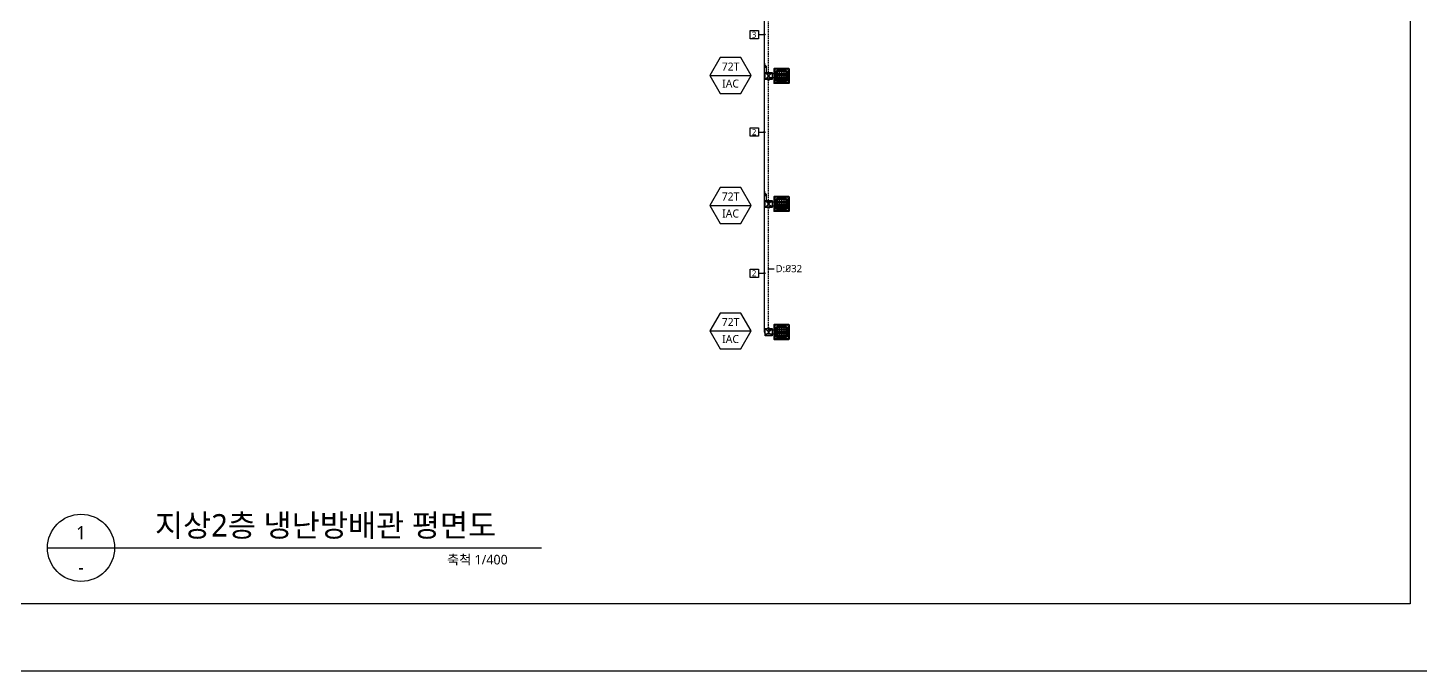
# Model space of a CAD drawing. Header units: millimetres. Extents: x 0 to 504600, y 0 to 118800.
# Drawn here: x 228546 to 315533, y 0 to 40185 of the extents above; entities that cross this region are included whole.
import ezdxf
from ezdxf.enums import TextEntityAlignment as Align

# ---------------------------------------------------------------- set-up
doc = ezdxf.new("R2010")
doc.units = ezdxf.units.MM
doc.header["$LTSCALE"] = 200
doc.linetypes.add('HID', pattern=[2.3, 1.5, -0.8])
doc.layers.get('DEFPOINTS').update_dxf_attribs({"color": 137})
for name, color, linetype in [('AA-MKXS', 3, 'Continuous'), ('LG-AIRCON', 240, 'Continuous'), ('LG-DRAIN', 4, 'HID'), ('LG-RLRG', 3, 'Continuous'), ('LG-TEXT', 2, 'Continuous'), ('LG-장비번호', 7, 'Continuous'), ('WALL-D', 3, 'Continuous'), ('냉매관', 3, 'Continuous'), ('드레인', 4, 'HID')]:
    doc.layers.add(name, color=color, linetype=linetype)
doc.layers.add('AM_8', color=1, linetype='Continuous', lineweight=25)
doc.styles.add('LG전자', font='')
doc.styles.add('SUNJIN', font='malgun.ttf')
doc.styles.add('스타일1', font='malgun.ttf')
doc.styles.get('LG전자').set_extended_font_data('Malgun Gothic')

# ---------------------------------------------------------------- blocks, each defined once
blk = doc.blocks.new('sheet-line')
at = {"layer": 'DEFPOINTS'}
blk.add_lwpolyline([(168200, -356400), (0, -356400), (0, -237600), (168200, -237600)], close=True, dxfattribs=at)
blk = doc.blocks.new('A$C1A5F2745')
at = {"color": 0}
for p, q in [((0, 925), (0, 25)), ((925, 950), (25, 950)), ((200, 900), (100, 900)), ((200, 900), (200, 800)), ((740, 900), (210, 900)), ((210, 900), (210, 830)), ((740, 900), (740, 830)), ((750, 900), (750, 800)), ((850, 900), (750, 900)), ((950, 925), (950, 25)), ((50, 850), (50, 750)), ((150, 750), (50, 750)), ((50, 740), (50, 210)), ((120, 740), (50, 740)), ((120, 210), (50, 210)), ((150, 200), (50, 200)), ((50, 200), (50, 100)), ((200, 50), (100, 50)), ((120, 740), (120, 210)), ((150, 775), (150, 175)), ((775, 800), (175, 800)), ((775, 150), (175, 150)), ((750, 750), (200, 750)), ((200, 750), (200, 200)), ((200, 655), (750, 655)), ((200, 565), (750, 565)), ((200, 475), (750, 475)), ((200, 385), (750, 385)), ((200, 295), (750, 295)), ((750, 200), (200, 200)), ((200, 150), (200, 50)), ((740, 830), (210, 830)), ((740, 120), (210, 120)), ((210, 120), (210, 50)), ((740, 50), (210, 50)), ((337, 750), (337, 200)), ((475, 750), (475, 200)), ((612, 750), (612, 200)), ((740, 120), (740, 50)), ((750, 750), (750, 200)), ((750, 150), (750, 50)), ((850, 50), (750, 50)), ((800, 775), (800, 175)), ((900, 750), (800, 750)), ((900, 200), (800, 200)), ((830, 740), (830, 210)), ((900, 740), (830, 740)), ((900, 210), (830, 210)), ((900, 850), (900, 750)), ((900, 740), (900, 210)), ((900, 200), (900, 100)), ((925, 0), (25, 0))]:
    blk.add_line(p, q, dxfattribs=at)
for centre, radius, start, end in [((25, 925), 25, 90, 180), ((100, 850), 50, 90, 180), ((850, 850), 50, 0, 90), ((925, 925), 25, 0, 90), ((25, 25), 25, 180, 270), ((100, 100), 50, 180, 270), ((175, 775), 25, 90, 180), ((175, 175), 25, 180, 270), ((775, 775), 25, 0, 90), ((775, 175), 25, 270, 0), ((850, 100), 50, 270, 0), ((925, 25), 25, 270, 0)]:
    blk.add_arc(centre, radius, start, end, dxfattribs=at)
blk = doc.blocks.new('실내기점검구')
at = {"layer": 'LG-AIRCON', "color": 5, "ltscale": 3}
for p, q in [((0, 450), (450, 0)), ((450, 450), (0, 0))]:
    blk.add_line(p, q, dxfattribs=at)
at = {"layer": 'LG-AIRCON', "color": 7, "ltscale": 3}
blk.add_lwpolyline([(450, 450), (0, 450), (0, 0), (450, 0)], close=True, dxfattribs=at)
blk = doc.blocks.new('장비번호')
at = {"layer": 'LG-장비번호', "color": 0}
blk.add_line((-516, 0), (516, 0), dxfattribs=at)
blk.add_lwpolyline([(516, 0), (258, 447), (-258, 447), (-516, 0), (-258, -447), (258, -447)], close=True, dxfattribs=at)
blk = doc.blocks.new('A$C761840EB')
at = {"layer": 'LG-DRAIN', "color": 2, "linetype": 'Continuous'}
for p, q in [((0, 10), (0, 106)), ((144, 154), (48, 154)), ((192, 10), (192, 106))]:
    blk.add_line(p, q, dxfattribs=at)
at = {"layer": 'LG-DRAIN', "linetype": 'Continuous'}
for p, q in [((38, 58), (0, 58)), ((96, 58), (96, 154)), ((154, 58), (192, 58))]:
    blk.add_line(p, q, dxfattribs=at)
at = {"layer": 'LG-DRAIN', "color": 2, "linetype": 'Continuous'}
blk.add_arc((96, 58), 57.6, 136.23826, 43.76174, dxfattribs=at)
blk = doc.blocks.new('A$C01A370DE')
at = {"layer": 'LG-DRAIN', "linetype": 'Continuous'}
for q in [(144, 96), (48, 0)]:
    blk.add_line((48, 96), q, dxfattribs=at)
at = {"layer": 'LG-DRAIN', "color": 2, "linetype": 'Continuous'}
for p, q in [((144, 144), (144, 48)), ((96, 0), (0, 0))]:
    blk.add_line(p, q, dxfattribs=at)
blk = doc.blocks.new('_DOT')
at = {"color": 0, "linetype": 'ByBlock'}
blk.add_line((-0.5, 0), (-1, 0), dxfattribs=at)
at = {"color": 0, "linetype": 'ByBlock', "const_width": 0.5}
blk.add_lwpolyline([(-0.25, 0, 1), (0.25, 0, 1)], format="xyb", close=True, dxfattribs=at)

msp = doc.modelspace()

# ---------------------------------------------------------------- hatches: boundary and pattern name
at = {"layer": 'AM_8'}
h = msp.add_hatch(color=256, dxfattribs=at)
edge = h.paths.add_edge_path()
edge.add_arc((274568, 39764), 45.1, 152.09676, 90, ccw=False)
edge.add_arc((274568, 39764), 45.1, 90, 152.09676, ccw=False)
h = msp.add_hatch(color=256, dxfattribs=at)
edge = h.paths.add_edge_path()
edge.add_arc((274568, 33674), 45.1, 152.09676, 90, ccw=False)
edge.add_arc((274568, 33674), 45.1, 90, 152.09676, ccw=False)
h = msp.add_hatch(color=256, dxfattribs=at)
edge = h.paths.add_edge_path()
edge.add_arc((274568, 24857), 45.1, 152.09676, 90, ccw=False)
edge.add_arc((274568, 24857), 45.1, 90, 152.09676, ccw=False)

# ---------------------------------------------------------------- linework, layer by layer
at = {"layer": 'AA-MKXS', "color": 7}
msp.add_line((229766, 7700), (260630, 7700), dxfattribs=at)
msp.add_circle((231867, 7700), 2100, dxfattribs=at)
at = {"layer": 'DEFPOINTS'}
msp.add_lwpolyline([(177500, 114600), (314900, 114600), (314900, 4200), (177500, 4200)], close=True, dxfattribs=at)
msp.add_lwpolyline([(177500, 114600), (314900, 114600), (314900, 4200), (177500, 4200)], close=True, dxfattribs=at)
at = {"layer": 'LG-RLRG'}
for p, q in [((274568, 37979), (274568, 43071)), ((274568, 29979), (274568, 37679)), ((274668, 37679), (274668, 37428)), ((275157, 37303), (274793, 37303)), ((274568, 21178), (274568, 29679)), ((274668, 29679), (274668, 29428)), ((275157, 29303), (274793, 29303)), ((275157, 21053), (274693, 21053))]:
    msp.add_line(p, q, dxfattribs=at)
for centre in [(274793, 37428), (274793, 29428), (274693, 21178)]:
    msp.add_arc(centre, 125, 180, 270, dxfattribs=at)
at = {"layer": 'LG-TEXT', "color": 1}
for p, q in [((273668, 40027), (274193, 40027)), ((273668, 39502), (273668, 40027)), ((274193, 40027), (274193, 39502)), ((274193, 39502), (273668, 39502)), ((274193, 39764), (274568, 39764)), ((273668, 33936), (274193, 33936)), ((273668, 33411), (273668, 33936)), ((274193, 33936), (274193, 33411)), ((274193, 33411), (273668, 33411)), ((274193, 33674), (274568, 33674)), ((273668, 25119), (274193, 25119)), ((273668, 24594), (273668, 25119)), ((274193, 24594), (273668, 24594)), ((274193, 25119), (274193, 24594)), ((274193, 24857), (274568, 24857)), ((274918, 25141), (275169, 25138)), ((275169, 25138), (275169, 25138))]:
    msp.add_line(p, q, dxfattribs=at)
for centre in [(274568, 39764), (274568, 33674), (274568, 24857)]:
    msp.add_circle(centre, 45.1, dxfattribs=at)
at = {"layer": '냉매관', "color": 2}
for points in [[(274543, 37979), (274543, 37679), (274593, 37679), (274593, 37800), (274643, 37750), (274643, 37679), (274693, 37679), (274693, 37771), (274593, 37871), (274593, 37979)], [(274543, 29979), (274543, 29679), (274593, 29679), (274593, 29800), (274643, 29750), (274643, 29679), (274693, 29679), (274693, 29771), (274593, 29871), (274593, 29979)]]:
    msp.add_lwpolyline(points, close=True, dxfattribs=at)
at = {"layer": '드레인', "ltscale": 0.3}
for p, q in [((274818, 37125), (274818, 43446)), ((274818, 29125), (274818, 36981)), ((275157, 37053), (274938, 37053)), ((274818, 21303), (274818, 28981)), ((275157, 29053), (274938, 29053)), ((275157, 21303), (274818, 21303))]:
    msp.add_line(p, q, dxfattribs=at)

# ---------------------------------------------------------------- block references
at = {"layer": 'LG-AIRCON', "color": 211}
for p in [(275157, 36703), (275157, 28703), (275157, 20703)]:
    msp.add_blockref('A$C1A5F2745', p, dxfattribs=at)
at = {"layer": 'LG-AIRCON', "color": 8, "xscale": -1}
for p in [(275057, 36953), (275057, 28953), (275057, 20953)]:
    msp.add_blockref('실내기점검구', p, dxfattribs=at)
at = {"layer": 'LG-TEXT', "color": 1, "xscale": 100, "yscale": 100, "zscale": 100, "rotation": 179.4018938623214}
msp.add_blockref('_DOT', (274818, 25142), dxfattribs=at)
at = {"layer": 'LG-장비번호', "color": 2, "xscale": 2.5, "yscale": 2.5, "zscale": 2.5}
for p in [(272451, 37206), (272451, 29091), (272451, 21251)]:
    msp.add_blockref('장비번호', p, dxfattribs=at)
at = {"layer": 'WALL-D'}
msp.add_blockref('sheet-line', (168200, 356400), dxfattribs=at)
msp.add_blockref('sheet-line', (168200, 356400), dxfattribs=at)
at = {"layer": '드레인', "yscale": 1.25, "zscale": 1.25}
for name, p, xscale, rotation in [('A$C761840EB', (274746, 37173), 1.25, 270), ('A$C761840EB', (274746, 29173), 1.25, 270), ('A$C01A370DE', (274758, 21423), -1.25, 180)]:
    msp.add_blockref(name, p, dxfattribs=dict(at, xscale=xscale, rotation=rotation))

# ---------------------------------------------------------------- texts
at = {"layer": 'AA-MKXS', "linetype": 'Continuous', "style": '스타일1'}
msp.add_text('지상2층 냉난방배관 평면도', height=1400, dxfattribs=at).set_placement((236487, 8409))
msp.add_text('1', height=840, dxfattribs=at).set_placement((231874, 8224), align=Align.CENTER)
msp.add_text('축척 1/400', height=600, dxfattribs=at).set_placement((258530, 6965), align=Align.MIDDLE_RIGHT)
at = {"layer": 'AA-MKXS', "style": '스타일1'}
msp.add_text('-', height=840, dxfattribs=at).set_placement((231867, 6499), align=Align.MIDDLE)
at = {"layer": 'LG-TEXT', "color": 2, "style": 'SUNJIN'}
for s, p in [('3', (273919, 39572)), ('2', (273919, 33481)), ('2', (273919, 24664))]:
    msp.add_text(s, height=375, dxfattribs=at).set_placement(p, align=Align.CENTER)
at = {"layer": 'LG-TEXT', "insert": (275269, 25371), "char_height": 450, "attachment_point": 1, "style": 'LG전자'}
msp.add_mtext('D:{\\fISOCPEUR|b0|i0|c129|p34;%%C}32', dxfattribs=at)
at = {"layer": 'LG-장비번호', "color": 2, "style": 'SUNJIN'}
for s, p in [('72T', (272451, 37765)), ('IAC', (272451, 36703)), ('72T', (272451, 29650)), ('IAC', (272451, 28588)), ('72T', (272451, 21809)), ('IAC', (272451, 20747))]:
    msp.add_text(s, height=500, dxfattribs=at).set_placement(p, align=Align.MIDDLE_CENTER)

doc.saveas('drawing.dxf')
